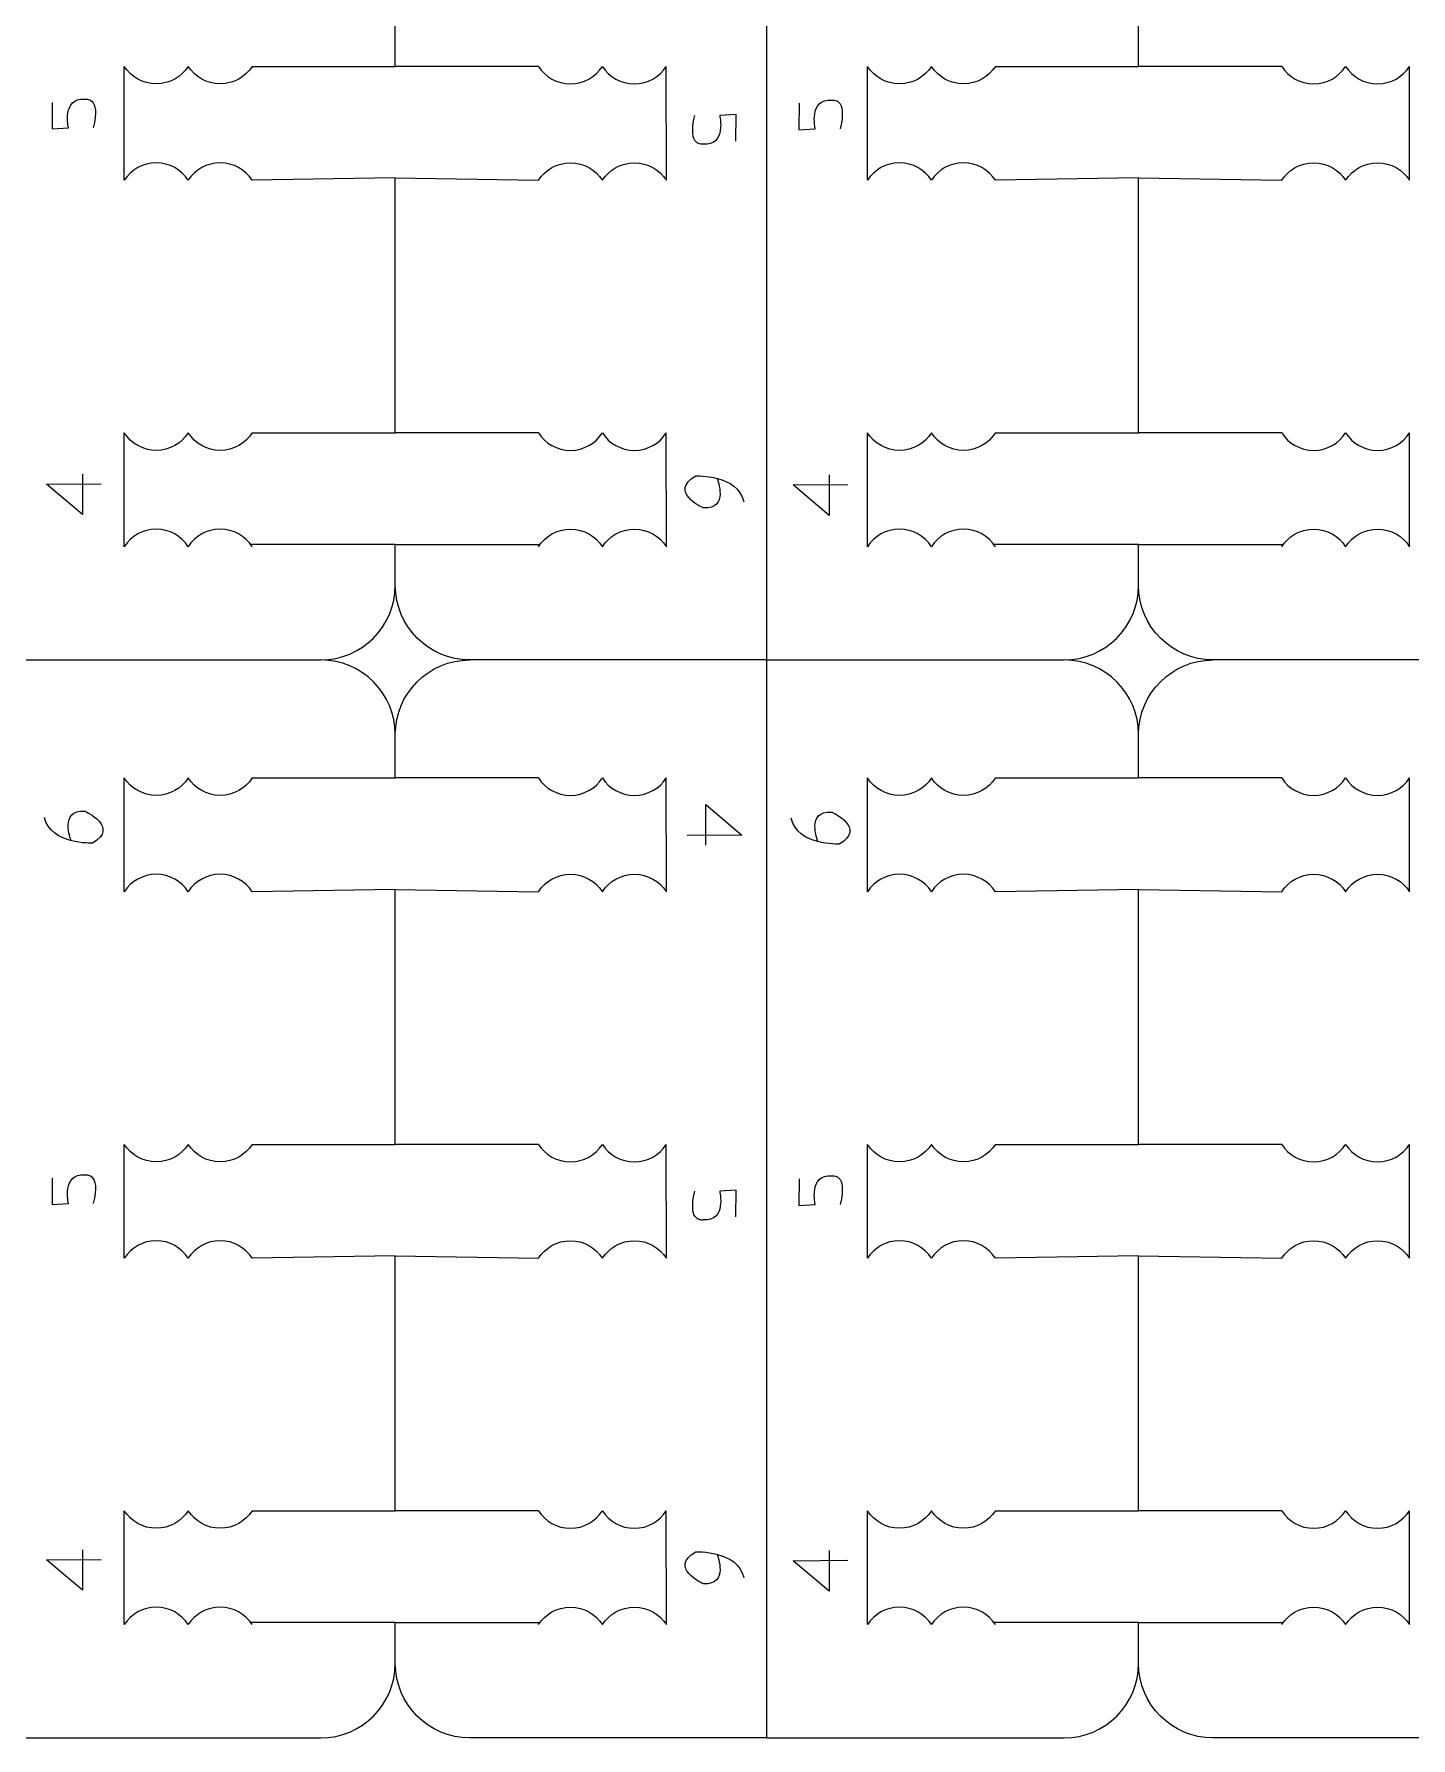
# Model space of a CAD drawing. Header units: centimetres. Extents: x -25 to 25, y -32.5 to 32.5.
# Drawn here: x -8.852 to -5.078, y 10.937 to 15.61 of the extents above; entities that cross this region are included whole.
import ezdxf

# ---------------------------------------------------------------- set-up
doc = ezdxf.new("R2010")
doc.units = ezdxf.units.CM
doc.header["$MEASUREMENT"] = 0
doc.layers.add('Capa 1', color=7, linetype='Continuous')

msp = doc.modelspace()

# ---------------------------------------------------------------- linework, layer by layer
at = {"layer": 'Capa 1', "color": 250, "lineweight": 9}
for points in [[(-6.84361, 13.89342), (-6.84361, 13.89342), (-6.84361, 16.84943), (-6.84361, 16.84943)], [(-8.60522, 15.2089), (-8.60522, 15.2089), (-8.60505, 15.521), (-8.60505, 15.521)], [(-7.46994, 15.521), (-7.46994, 15.521), (-7.86227, 15.521), (-7.86227, 15.521)], [(-7.11932, 15.2089), (-7.11932, 15.2089), (-7.11948, 15.521), (-7.11948, 15.521)], [(-6.56794, 15.2089), (-6.56794, 15.2089), (-6.56777, 15.521), (-6.56777, 15.521)], [(-5.43266, 15.521), (-5.43266, 15.521), (-5.82499, 15.521), (-5.82499, 15.521)], [(-5.08204, 15.2089), (-5.08204, 15.2089), (-5.0822, 15.521), (-5.0822, 15.521)], [(-7.86227, 15.21516), (-7.86227, 15.21516), (-7.46977, 15.2089), (-7.46977, 15.2089)], [(-5.82499, 15.21516), (-5.82499, 15.21516), (-5.43249, 15.2089), (-5.43249, 15.2089)], [(-8.60522, 14.20405), (-8.60522, 14.20405), (-8.60505, 14.51615), (-8.60505, 14.51615)], [(-7.46994, 14.51615), (-7.46994, 14.51615), (-7.86227, 14.51615), (-7.86227, 14.51615)], [(-7.11932, 14.20405), (-7.11932, 14.20405), (-7.11948, 14.51615), (-7.11948, 14.51615)], [(-6.56794, 14.20405), (-6.56794, 14.20405), (-6.56777, 14.51615), (-6.56777, 14.51615)], [(-5.43266, 14.51615), (-5.43266, 14.51615), (-5.82499, 14.51615), (-5.82499, 14.51615)], [(-5.08204, 14.20405), (-5.08204, 14.20405), (-5.0822, 14.51615), (-5.0822, 14.51615)], [(-7.86227, 14.2103), (-7.86227, 14.2103), (-7.46542, 14.2103), (-7.46542, 14.2103)], [(-5.82499, 14.2103), (-5.82499, 14.2103), (-5.42814, 14.2103), (-5.42814, 14.2103)], [(-7.86227, 13.68952), (-7.86227, 13.80167), (-7.77051, 13.89342), (-7.65837, 13.89342)], [(-6.84361, 10.93743), (-6.84361, 10.93743), (-6.84361, 13.89344), (-6.84361, 13.89344)], [(-5.82499, 13.68952), (-5.82499, 13.80167), (-5.73323, 13.89342), (-5.62109, 13.89342)], [(-8.60522, 13.25777), (-8.60522, 13.25777), (-8.60505, 13.56987), (-8.60505, 13.56987)], [(-7.46994, 13.56987), (-7.46994, 13.56987), (-7.86227, 13.56987), (-7.86227, 13.56987)], [(-7.11932, 13.25777), (-7.11932, 13.25777), (-7.11948, 13.56987), (-7.11948, 13.56987)], [(-6.56794, 13.25777), (-6.56794, 13.25777), (-6.56777, 13.56987), (-6.56777, 13.56987)], [(-5.43266, 13.56987), (-5.43266, 13.56987), (-5.82499, 13.56987), (-5.82499, 13.56987)], [(-5.08204, 13.25777), (-5.08204, 13.25777), (-5.0822, 13.56987), (-5.0822, 13.56987)], [(-7.86227, 13.26402), (-7.86227, 13.26402), (-7.46977, 13.25777), (-7.46977, 13.25777)], [(-5.82499, 13.26402), (-5.82499, 13.26402), (-5.43249, 13.25777), (-5.43249, 13.25777)], [(-8.60522, 12.25291), (-8.60522, 12.25291), (-8.60505, 12.56501), (-8.60505, 12.56501)], [(-7.46994, 12.56501), (-7.46994, 12.56501), (-7.86227, 12.56501), (-7.86227, 12.56501)], [(-7.11932, 12.25291), (-7.11932, 12.25291), (-7.11948, 12.56501), (-7.11948, 12.56501)], [(-6.56794, 12.25291), (-6.56794, 12.25291), (-6.56777, 12.56501), (-6.56777, 12.56501)], [(-5.43266, 12.56501), (-5.43266, 12.56501), (-5.82499, 12.56501), (-5.82499, 12.56501)], [(-5.08204, 12.25291), (-5.08204, 12.25291), (-5.0822, 12.56501), (-5.0822, 12.56501)], [(-7.86227, 12.25916), (-7.86227, 12.25916), (-7.46977, 12.25291), (-7.46977, 12.25291)], [(-5.82499, 12.25916), (-5.82499, 12.25916), (-5.43249, 12.25291), (-5.43249, 12.25291)], [(-8.60522, 11.24806), (-8.60522, 11.24806), (-8.60505, 11.56016), (-8.60505, 11.56016)], [(-7.46994, 11.56016), (-7.46994, 11.56016), (-7.86227, 11.56016), (-7.86227, 11.56016)], [(-7.11932, 11.24806), (-7.11932, 11.24806), (-7.11948, 11.56016), (-7.11948, 11.56016)], [(-6.56794, 11.24806), (-6.56794, 11.24806), (-6.56777, 11.56016), (-6.56777, 11.56016)], [(-5.43266, 11.56016), (-5.43266, 11.56016), (-5.82499, 11.56016), (-5.82499, 11.56016)], [(-5.08204, 11.24806), (-5.08204, 11.24806), (-5.0822, 11.56016), (-5.0822, 11.56016)], [(-7.86227, 11.25431), (-7.86227, 11.25431), (-7.46542, 11.25431), (-7.46542, 11.25431)], [(-5.82499, 11.25431), (-5.82499, 11.25431), (-5.42814, 11.25431), (-5.42814, 11.25431)]]:
    msp.add_open_spline(points, degree=3, dxfattribs=at)
for points, knots in [([(-8.2546, 15.521), (-8.2546, 15.521), (-7.86227, 15.521), (-7.86227, 15.521), (-7.86227, 15.521), (-7.86227, 15.521), (-7.86227, 16.22001), (-7.86227, 16.22001), (-7.86227, 16.22001), (-7.86227, 16.22001), (-8.25476, 16.21376), (-8.25476, 16.21376)], [0, 0, 0, 0, 0.25, 0.25, 0.25, 0.25, 0.5, 0.5, 0.5, 0.5, 1, 1, 1, 1]), ([(-6.21731, 15.521), (-6.21731, 15.521), (-5.82499, 15.521), (-5.82499, 15.521), (-5.82499, 15.521), (-5.82499, 15.521), (-5.82499, 16.22001), (-5.82499, 16.22001), (-5.82499, 16.22001), (-5.82499, 16.22001), (-6.21748, 16.21376), (-6.21748, 16.21376)], [0, 0, 0, 0, 0.25, 0.25, 0.25, 0.25, 0.5, 0.5, 0.5, 0.5, 1, 1, 1, 1]), ([(-8.42982, 15.521), (-8.44832, 15.49219), (-8.48065, 15.47309), (-8.51744, 15.47309), (-8.51744, 15.47309), (-8.55422, 15.47309), (-8.58656, 15.49219), (-8.60505, 15.521)], [0, 0, 0, 0, 0.3333333, 0.3333333, 0.3333333, 0.3333333, 1, 1, 1, 1]), ([(-8.2546, 15.521), (-8.27309, 15.49219), (-8.30542, 15.47309), (-8.34221, 15.47309), (-8.34221, 15.47309), (-8.37899, 15.47309), (-8.41133, 15.49219), (-8.42982, 15.521)], [0, 0, 0, 0, 0.3333333, 0.3333333, 0.3333333, 0.3333333, 1, 1, 1, 1]), ([(-7.46994, 15.521), (-7.45144, 15.49219), (-7.41911, 15.47309), (-7.38233, 15.47309), (-7.38233, 15.47309), (-7.34554, 15.47309), (-7.31321, 15.49219), (-7.29471, 15.521)], [0, 0, 0, 0, 0.3333333, 0.3333333, 0.3333333, 0.3333333, 1, 1, 1, 1]), ([(-7.29471, 15.521), (-7.27621, 15.49219), (-7.24388, 15.47309), (-7.2071, 15.47309), (-7.2071, 15.47309), (-7.17031, 15.47309), (-7.13798, 15.49219), (-7.11948, 15.521)], [0, 0, 0, 0, 0.3333333, 0.3333333, 0.3333333, 0.3333333, 1, 1, 1, 1]), ([(-6.39254, 15.521), (-6.41104, 15.49219), (-6.44337, 15.47309), (-6.48016, 15.47309), (-6.48016, 15.47309), (-6.51694, 15.47309), (-6.54927, 15.49219), (-6.56777, 15.521)], [0, 0, 0, 0, 0.3333333, 0.3333333, 0.3333333, 0.3333333, 1, 1, 1, 1]), ([(-6.21731, 15.521), (-6.23581, 15.49219), (-6.26814, 15.47309), (-6.30493, 15.47309), (-6.30493, 15.47309), (-6.34171, 15.47309), (-6.37405, 15.49219), (-6.39254, 15.521)], [0, 0, 0, 0, 0.3333333, 0.3333333, 0.3333333, 0.3333333, 1, 1, 1, 1]), ([(-5.43266, 15.521), (-5.41416, 15.49219), (-5.38183, 15.47309), (-5.34504, 15.47309), (-5.34504, 15.47309), (-5.30826, 15.47309), (-5.27593, 15.49219), (-5.25743, 15.521)], [0, 0, 0, 0, 0.3333333, 0.3333333, 0.3333333, 0.3333333, 1, 1, 1, 1]), ([(-5.25743, 15.521), (-5.23893, 15.49219), (-5.2066, 15.47309), (-5.16982, 15.47309), (-5.16982, 15.47309), (-5.13303, 15.47309), (-5.1007, 15.49219), (-5.0822, 15.521)], [0, 0, 0, 0, 0.3333333, 0.3333333, 0.3333333, 0.3333333, 1, 1, 1, 1]), ([(-8.42999, 15.2089), (-8.44849, 15.23772), (-8.48082, 15.25682), (-8.5176, 15.25682), (-8.5176, 15.25682), (-8.55439, 15.25682), (-8.58672, 15.23772), (-8.60522, 15.2089)], [0, 0, 0, 0, 0.3333333, 0.3333333, 0.3333333, 0.3333333, 1, 1, 1, 1]), ([(-8.25476, 15.2089), (-8.27326, 15.23772), (-8.30559, 15.25682), (-8.34238, 15.25682), (-8.34238, 15.25682), (-8.37916, 15.25682), (-8.41149, 15.23772), (-8.42999, 15.2089)], [0, 0, 0, 0, 0.3333333, 0.3333333, 0.3333333, 0.3333333, 1, 1, 1, 1]), ([(-7.46977, 15.2089), (-7.45128, 15.23772), (-7.41894, 15.25682), (-7.38216, 15.25682), (-7.38216, 15.25682), (-7.34537, 15.25682), (-7.31304, 15.23772), (-7.29454, 15.2089)], [0, 0, 0, 0, 0.3333333, 0.3333333, 0.3333333, 0.3333333, 1, 1, 1, 1]), ([(-7.29454, 15.2089), (-7.27605, 15.23772), (-7.24372, 15.25682), (-7.20693, 15.25682), (-7.20693, 15.25682), (-7.17015, 15.25682), (-7.13781, 15.23772), (-7.11932, 15.2089)], [0, 0, 0, 0, 0.3333333, 0.3333333, 0.3333333, 0.3333333, 1, 1, 1, 1]), ([(-6.39271, 15.2089), (-6.41121, 15.23772), (-6.44354, 15.25682), (-6.48032, 15.25682), (-6.48032, 15.25682), (-6.51711, 15.25682), (-6.54944, 15.23772), (-6.56794, 15.2089)], [0, 0, 0, 0, 0.3333333, 0.3333333, 0.3333333, 0.3333333, 1, 1, 1, 1]), ([(-6.21748, 15.2089), (-6.23598, 15.23772), (-6.26831, 15.25682), (-6.30509, 15.25682), (-6.30509, 15.25682), (-6.34188, 15.25682), (-6.37421, 15.23772), (-6.39271, 15.2089)], [0, 0, 0, 0, 0.3333333, 0.3333333, 0.3333333, 0.3333333, 1, 1, 1, 1]), ([(-5.43249, 15.2089), (-5.414, 15.23772), (-5.38166, 15.25682), (-5.34488, 15.25682), (-5.34488, 15.25682), (-5.30809, 15.25682), (-5.27576, 15.23772), (-5.25726, 15.2089)], [0, 0, 0, 0, 0.3333333, 0.3333333, 0.3333333, 0.3333333, 1, 1, 1, 1]), ([(-5.25726, 15.2089), (-5.23877, 15.23772), (-5.20643, 15.25682), (-5.16965, 15.25682), (-5.16965, 15.25682), (-5.13286, 15.25682), (-5.10053, 15.23772), (-5.08204, 15.2089)], [0, 0, 0, 0, 0.3333333, 0.3333333, 0.3333333, 0.3333333, 1, 1, 1, 1]), ([(-8.2546, 14.51615), (-8.2546, 14.51615), (-7.86227, 14.51615), (-7.86227, 14.51615), (-7.86227, 14.51615), (-7.86227, 14.51615), (-7.86227, 15.21516), (-7.86227, 15.21516), (-7.86227, 15.21516), (-7.86227, 15.21516), (-8.25476, 15.2089), (-8.25476, 15.2089)], [0, 0, 0, 0, 0.25, 0.25, 0.25, 0.25, 0.5, 0.5, 0.5, 0.5, 1, 1, 1, 1]), ([(-6.21731, 14.51615), (-6.21731, 14.51615), (-5.82499, 14.51615), (-5.82499, 14.51615), (-5.82499, 14.51615), (-5.82499, 14.51615), (-5.82499, 15.21516), (-5.82499, 15.21516), (-5.82499, 15.21516), (-5.82499, 15.21516), (-6.21748, 15.2089), (-6.21748, 15.2089)], [0, 0, 0, 0, 0.25, 0.25, 0.25, 0.25, 0.5, 0.5, 0.5, 0.5, 1, 1, 1, 1]), ([(-8.42982, 14.51615), (-8.44832, 14.48733), (-8.48065, 14.46823), (-8.51744, 14.46823), (-8.51744, 14.46823), (-8.55422, 14.46823), (-8.58656, 14.48733), (-8.60505, 14.51615)], [0, 0, 0, 0, 0.3333333, 0.3333333, 0.3333333, 0.3333333, 1, 1, 1, 1]), ([(-8.2546, 14.51615), (-8.27309, 14.48733), (-8.30542, 14.46823), (-8.34221, 14.46823), (-8.34221, 14.46823), (-8.37899, 14.46823), (-8.41133, 14.48733), (-8.42982, 14.51615)], [0, 0, 0, 0, 0.3333333, 0.3333333, 0.3333333, 0.3333333, 1, 1, 1, 1]), ([(-7.46994, 14.51615), (-7.45144, 14.48733), (-7.41911, 14.46823), (-7.38233, 14.46823), (-7.38233, 14.46823), (-7.34554, 14.46823), (-7.31321, 14.48733), (-7.29471, 14.51615)], [0, 0, 0, 0, 0.3333333, 0.3333333, 0.3333333, 0.3333333, 1, 1, 1, 1]), ([(-7.29471, 14.51615), (-7.27621, 14.48733), (-7.24388, 14.46823), (-7.2071, 14.46823), (-7.2071, 14.46823), (-7.17031, 14.46823), (-7.13798, 14.48733), (-7.11948, 14.51615)], [0, 0, 0, 0, 0.3333333, 0.3333333, 0.3333333, 0.3333333, 1, 1, 1, 1]), ([(-6.39254, 14.51615), (-6.41104, 14.48733), (-6.44337, 14.46823), (-6.48016, 14.46823), (-6.48016, 14.46823), (-6.51694, 14.46823), (-6.54927, 14.48733), (-6.56777, 14.51615)], [0, 0, 0, 0, 0.3333333, 0.3333333, 0.3333333, 0.3333333, 1, 1, 1, 1]), ([(-6.21731, 14.51615), (-6.23581, 14.48733), (-6.26814, 14.46823), (-6.30493, 14.46823), (-6.30493, 14.46823), (-6.34171, 14.46823), (-6.37405, 14.48733), (-6.39254, 14.51615)], [0, 0, 0, 0, 0.3333333, 0.3333333, 0.3333333, 0.3333333, 1, 1, 1, 1]), ([(-5.43266, 14.51615), (-5.41416, 14.48733), (-5.38183, 14.46823), (-5.34504, 14.46823), (-5.34504, 14.46823), (-5.30826, 14.46823), (-5.27593, 14.48733), (-5.25743, 14.51615)], [0, 0, 0, 0, 0.3333333, 0.3333333, 0.3333333, 0.3333333, 1, 1, 1, 1]), ([(-5.25743, 14.51615), (-5.23893, 14.48733), (-5.2066, 14.46823), (-5.16982, 14.46823), (-5.16982, 14.46823), (-5.13303, 14.46823), (-5.1007, 14.48733), (-5.0822, 14.51615)], [0, 0, 0, 0, 0.3333333, 0.3333333, 0.3333333, 0.3333333, 1, 1, 1, 1]), ([(-8.42999, 14.20405), (-8.44849, 14.23286), (-8.48082, 14.25196), (-8.5176, 14.25196), (-8.5176, 14.25196), (-8.55439, 14.25196), (-8.58672, 14.23286), (-8.60522, 14.20405)], [0, 0, 0, 0, 0.3333333, 0.3333333, 0.3333333, 0.3333333, 1, 1, 1, 1]), ([(-8.25476, 14.20405), (-8.27326, 14.23286), (-8.30559, 14.25196), (-8.34238, 14.25196), (-8.34238, 14.25196), (-8.37916, 14.25196), (-8.41149, 14.23286), (-8.42999, 14.20405)], [0, 0, 0, 0, 0.3333333, 0.3333333, 0.3333333, 0.3333333, 1, 1, 1, 1]), ([(-7.46977, 14.20405), (-7.45128, 14.23286), (-7.41894, 14.25196), (-7.38216, 14.25196), (-7.38216, 14.25196), (-7.34537, 14.25196), (-7.31304, 14.23286), (-7.29454, 14.20405)], [0, 0, 0, 0, 0.3333333, 0.3333333, 0.3333333, 0.3333333, 1, 1, 1, 1]), ([(-7.29454, 14.20405), (-7.27605, 14.23286), (-7.24372, 14.25196), (-7.20693, 14.25196), (-7.20693, 14.25196), (-7.17015, 14.25196), (-7.13781, 14.23286), (-7.11932, 14.20405)], [0, 0, 0, 0, 0.3333333, 0.3333333, 0.3333333, 0.3333333, 1, 1, 1, 1]), ([(-6.39271, 14.20405), (-6.41121, 14.23286), (-6.44354, 14.25196), (-6.48032, 14.25196), (-6.48032, 14.25196), (-6.51711, 14.25196), (-6.54944, 14.23286), (-6.56794, 14.20405)], [0, 0, 0, 0, 0.3333333, 0.3333333, 0.3333333, 0.3333333, 1, 1, 1, 1]), ([(-6.21748, 14.20405), (-6.23598, 14.23286), (-6.26831, 14.25196), (-6.30509, 14.25196), (-6.30509, 14.25196), (-6.34188, 14.25196), (-6.37421, 14.23286), (-6.39271, 14.20405)], [0, 0, 0, 0, 0.3333333, 0.3333333, 0.3333333, 0.3333333, 1, 1, 1, 1]), ([(-5.43249, 14.20405), (-5.414, 14.23286), (-5.38166, 14.25196), (-5.34488, 14.25196), (-5.34488, 14.25196), (-5.30809, 14.25196), (-5.27576, 14.23286), (-5.25726, 14.20405)], [0, 0, 0, 0, 0.3333333, 0.3333333, 0.3333333, 0.3333333, 1, 1, 1, 1]), ([(-5.25726, 14.20405), (-5.23877, 14.23286), (-5.20643, 14.25196), (-5.16965, 14.25196), (-5.16965, 14.25196), (-5.13286, 14.25196), (-5.10053, 14.23286), (-5.08204, 14.20405)], [0, 0, 0, 0, 0.3333333, 0.3333333, 0.3333333, 0.3333333, 1, 1, 1, 1]), ([(-8.88091, 13.89342), (-8.40879, 13.89342), (-8.06617, 13.89342), (-8.06617, 13.89342), (-8.06617, 13.89342), (-7.95402, 13.89342), (-7.86227, 13.98518), (-7.86227, 14.09732), (-7.86227, 14.09732), (-7.86227, 14.09732), (-7.86227, 14.2103), (-7.86227, 14.2103), (-7.86227, 14.2103), (-7.86227, 14.2103), (-8.25911, 14.2103), (-8.25911, 14.2103)], [0, 0, 0, 0, 0.2, 0.2, 0.2, 0.2, 0.4, 0.4, 0.4, 0.4, 0.6, 0.6, 0.6, 0.6, 1, 1, 1, 1]), ([(-6.84363, 13.89342), (-6.37151, 13.89342), (-6.02888, 13.89342), (-6.02888, 13.89342), (-6.02888, 13.89342), (-5.91674, 13.89342), (-5.82499, 13.98518), (-5.82499, 14.09732), (-5.82499, 14.09732), (-5.82499, 14.09732), (-5.82499, 14.2103), (-5.82499, 14.2103), (-5.82499, 14.2103), (-5.82499, 14.2103), (-6.22183, 14.2103), (-6.22183, 14.2103)], [0, 0, 0, 0, 0.2, 0.2, 0.2, 0.2, 0.4, 0.4, 0.4, 0.4, 0.6, 0.6, 0.6, 0.6, 1, 1, 1, 1]), ([(-6.84363, 13.89342), (-7.31575, 13.89342), (-7.65837, 13.89342), (-7.65837, 13.89342), (-7.65837, 13.89342), (-7.77051, 13.89342), (-7.86227, 13.98518), (-7.86227, 14.09732)], [0, 0, 0, 0, 0.3333333, 0.3333333, 0.3333333, 0.3333333, 1, 1, 1, 1]), ([(-4.80635, 13.89342), (-5.27846, 13.89342), (-5.62109, 13.89342), (-5.62109, 13.89342), (-5.62109, 13.89342), (-5.73323, 13.89342), (-5.82499, 13.98518), (-5.82499, 14.09732)], [0, 0, 0, 0, 0.3333333, 0.3333333, 0.3333333, 0.3333333, 1, 1, 1, 1]), ([(-8.2546, 13.56987), (-8.2546, 13.56987), (-7.86227, 13.56987), (-7.86227, 13.56987), (-7.86227, 13.56987), (-7.86227, 13.56987), (-7.86227, 13.68952), (-7.86227, 13.68952), (-7.86227, 13.68952), (-7.86227, 13.80167), (-7.95402, 13.89342), (-8.06617, 13.89342)], [0, 0, 0, 0, 0.25, 0.25, 0.25, 0.25, 0.5, 0.5, 0.5, 0.5, 1, 1, 1, 1]), ([(-6.21731, 13.56987), (-6.21731, 13.56987), (-5.82499, 13.56987), (-5.82499, 13.56987), (-5.82499, 13.56987), (-5.82499, 13.56987), (-5.82499, 13.68952), (-5.82499, 13.68952), (-5.82499, 13.68952), (-5.82499, 13.80167), (-5.91674, 13.89342), (-6.02888, 13.89342)], [0, 0, 0, 0, 0.25, 0.25, 0.25, 0.25, 0.5, 0.5, 0.5, 0.5, 1, 1, 1, 1]), ([(-8.42982, 13.56987), (-8.44832, 13.54105), (-8.48065, 13.52195), (-8.51744, 13.52195), (-8.51744, 13.52195), (-8.55422, 13.52195), (-8.58656, 13.54105), (-8.60505, 13.56987)], [0, 0, 0, 0, 0.3333333, 0.3333333, 0.3333333, 0.3333333, 1, 1, 1, 1]), ([(-8.2546, 13.56987), (-8.27309, 13.54105), (-8.30542, 13.52195), (-8.34221, 13.52195), (-8.34221, 13.52195), (-8.37899, 13.52195), (-8.41133, 13.54105), (-8.42982, 13.56987)], [0, 0, 0, 0, 0.3333333, 0.3333333, 0.3333333, 0.3333333, 1, 1, 1, 1]), ([(-7.46994, 13.56987), (-7.45144, 13.54105), (-7.41911, 13.52195), (-7.38233, 13.52195), (-7.38233, 13.52195), (-7.34554, 13.52195), (-7.31321, 13.54105), (-7.29471, 13.56987)], [0, 0, 0, 0, 0.3333333, 0.3333333, 0.3333333, 0.3333333, 1, 1, 1, 1]), ([(-7.29471, 13.56987), (-7.27621, 13.54105), (-7.24388, 13.52195), (-7.2071, 13.52195), (-7.2071, 13.52195), (-7.17031, 13.52195), (-7.13798, 13.54105), (-7.11948, 13.56987)], [0, 0, 0, 0, 0.3333333, 0.3333333, 0.3333333, 0.3333333, 1, 1, 1, 1]), ([(-6.39254, 13.56987), (-6.41104, 13.54105), (-6.44337, 13.52195), (-6.48016, 13.52195), (-6.48016, 13.52195), (-6.51694, 13.52195), (-6.54927, 13.54105), (-6.56777, 13.56987)], [0, 0, 0, 0, 0.3333333, 0.3333333, 0.3333333, 0.3333333, 1, 1, 1, 1]), ([(-6.21731, 13.56987), (-6.23581, 13.54105), (-6.26814, 13.52195), (-6.30493, 13.52195), (-6.30493, 13.52195), (-6.34171, 13.52195), (-6.37405, 13.54105), (-6.39254, 13.56987)], [0, 0, 0, 0, 0.3333333, 0.3333333, 0.3333333, 0.3333333, 1, 1, 1, 1]), ([(-5.43266, 13.56987), (-5.41416, 13.54105), (-5.38183, 13.52195), (-5.34504, 13.52195), (-5.34504, 13.52195), (-5.30826, 13.52195), (-5.27593, 13.54105), (-5.25743, 13.56987)], [0, 0, 0, 0, 0.3333333, 0.3333333, 0.3333333, 0.3333333, 1, 1, 1, 1]), ([(-5.25743, 13.56987), (-5.23893, 13.54105), (-5.2066, 13.52195), (-5.16982, 13.52195), (-5.16982, 13.52195), (-5.13303, 13.52195), (-5.1007, 13.54105), (-5.0822, 13.56987)], [0, 0, 0, 0, 0.3333333, 0.3333333, 0.3333333, 0.3333333, 1, 1, 1, 1]), ([(-8.42999, 13.25777), (-8.44849, 13.28659), (-8.48082, 13.30569), (-8.5176, 13.30569), (-8.5176, 13.30569), (-8.55439, 13.30569), (-8.58672, 13.28659), (-8.60522, 13.25777)], [0, 0, 0, 0, 0.3333333, 0.3333333, 0.3333333, 0.3333333, 1, 1, 1, 1]), ([(-8.25476, 13.25777), (-8.27326, 13.28659), (-8.30559, 13.30569), (-8.34238, 13.30569), (-8.34238, 13.30569), (-8.37916, 13.30569), (-8.41149, 13.28659), (-8.42999, 13.25777)], [0, 0, 0, 0, 0.3333333, 0.3333333, 0.3333333, 0.3333333, 1, 1, 1, 1]), ([(-7.46977, 13.25777), (-7.45128, 13.28659), (-7.41894, 13.30569), (-7.38216, 13.30569), (-7.38216, 13.30569), (-7.34537, 13.30569), (-7.31304, 13.28659), (-7.29454, 13.25777)], [0, 0, 0, 0, 0.3333333, 0.3333333, 0.3333333, 0.3333333, 1, 1, 1, 1]), ([(-7.29454, 13.25777), (-7.27605, 13.28659), (-7.24372, 13.30569), (-7.20693, 13.30569), (-7.20693, 13.30569), (-7.17015, 13.30569), (-7.13781, 13.28659), (-7.11932, 13.25777)], [0, 0, 0, 0, 0.3333333, 0.3333333, 0.3333333, 0.3333333, 1, 1, 1, 1]), ([(-6.39271, 13.25777), (-6.41121, 13.28659), (-6.44354, 13.30569), (-6.48032, 13.30569), (-6.48032, 13.30569), (-6.51711, 13.30569), (-6.54944, 13.28659), (-6.56794, 13.25777)], [0, 0, 0, 0, 0.3333333, 0.3333333, 0.3333333, 0.3333333, 1, 1, 1, 1]), ([(-6.21748, 13.25777), (-6.23598, 13.28659), (-6.26831, 13.30569), (-6.30509, 13.30569), (-6.30509, 13.30569), (-6.34188, 13.30569), (-6.37421, 13.28659), (-6.39271, 13.25777)], [0, 0, 0, 0, 0.3333333, 0.3333333, 0.3333333, 0.3333333, 1, 1, 1, 1]), ([(-5.43249, 13.25777), (-5.414, 13.28659), (-5.38166, 13.30569), (-5.34488, 13.30569), (-5.34488, 13.30569), (-5.30809, 13.30569), (-5.27576, 13.28659), (-5.25726, 13.25777)], [0, 0, 0, 0, 0.3333333, 0.3333333, 0.3333333, 0.3333333, 1, 1, 1, 1]), ([(-5.25726, 13.25777), (-5.23877, 13.28659), (-5.20643, 13.30569), (-5.16965, 13.30569), (-5.16965, 13.30569), (-5.13286, 13.30569), (-5.10053, 13.28659), (-5.08204, 13.25777)], [0, 0, 0, 0, 0.3333333, 0.3333333, 0.3333333, 0.3333333, 1, 1, 1, 1]), ([(-8.2546, 12.56501), (-8.2546, 12.56501), (-7.86227, 12.56501), (-7.86227, 12.56501), (-7.86227, 12.56501), (-7.86227, 12.56501), (-7.86227, 13.26402), (-7.86227, 13.26402), (-7.86227, 13.26402), (-7.86227, 13.26402), (-8.25476, 13.25777), (-8.25476, 13.25777)], [0, 0, 0, 0, 0.25, 0.25, 0.25, 0.25, 0.5, 0.5, 0.5, 0.5, 1, 1, 1, 1]), ([(-6.21731, 12.56501), (-6.21731, 12.56501), (-5.82499, 12.56501), (-5.82499, 12.56501), (-5.82499, 12.56501), (-5.82499, 12.56501), (-5.82499, 13.26402), (-5.82499, 13.26402), (-5.82499, 13.26402), (-5.82499, 13.26402), (-6.21748, 13.25777), (-6.21748, 13.25777)], [0, 0, 0, 0, 0.25, 0.25, 0.25, 0.25, 0.5, 0.5, 0.5, 0.5, 1, 1, 1, 1]), ([(-8.42982, 12.56501), (-8.44832, 12.5362), (-8.48065, 12.5171), (-8.51744, 12.5171), (-8.51744, 12.5171), (-8.55422, 12.5171), (-8.58656, 12.5362), (-8.60505, 12.56501)], [0, 0, 0, 0, 0.3333333, 0.3333333, 0.3333333, 0.3333333, 1, 1, 1, 1]), ([(-8.2546, 12.56501), (-8.27309, 12.5362), (-8.30542, 12.5171), (-8.34221, 12.5171), (-8.34221, 12.5171), (-8.37899, 12.5171), (-8.41133, 12.5362), (-8.42982, 12.56501)], [0, 0, 0, 0, 0.3333333, 0.3333333, 0.3333333, 0.3333333, 1, 1, 1, 1]), ([(-7.46994, 12.56501), (-7.45144, 12.5362), (-7.41911, 12.5171), (-7.38233, 12.5171), (-7.38233, 12.5171), (-7.34554, 12.5171), (-7.31321, 12.5362), (-7.29471, 12.56501)], [0, 0, 0, 0, 0.3333333, 0.3333333, 0.3333333, 0.3333333, 1, 1, 1, 1]), ([(-7.29471, 12.56501), (-7.27621, 12.5362), (-7.24388, 12.5171), (-7.2071, 12.5171), (-7.2071, 12.5171), (-7.17031, 12.5171), (-7.13798, 12.5362), (-7.11948, 12.56501)], [0, 0, 0, 0, 0.3333333, 0.3333333, 0.3333333, 0.3333333, 1, 1, 1, 1]), ([(-6.39254, 12.56501), (-6.41104, 12.5362), (-6.44337, 12.5171), (-6.48016, 12.5171), (-6.48016, 12.5171), (-6.51694, 12.5171), (-6.54927, 12.5362), (-6.56777, 12.56501)], [0, 0, 0, 0, 0.3333333, 0.3333333, 0.3333333, 0.3333333, 1, 1, 1, 1]), ([(-6.21731, 12.56501), (-6.23581, 12.5362), (-6.26814, 12.5171), (-6.30493, 12.5171), (-6.30493, 12.5171), (-6.34171, 12.5171), (-6.37405, 12.5362), (-6.39254, 12.56501)], [0, 0, 0, 0, 0.3333333, 0.3333333, 0.3333333, 0.3333333, 1, 1, 1, 1]), ([(-5.43266, 12.56501), (-5.41416, 12.5362), (-5.38183, 12.5171), (-5.34504, 12.5171), (-5.34504, 12.5171), (-5.30826, 12.5171), (-5.27593, 12.5362), (-5.25743, 12.56501)], [0, 0, 0, 0, 0.3333333, 0.3333333, 0.3333333, 0.3333333, 1, 1, 1, 1]), ([(-5.25743, 12.56501), (-5.23893, 12.5362), (-5.2066, 12.5171), (-5.16982, 12.5171), (-5.16982, 12.5171), (-5.13303, 12.5171), (-5.1007, 12.5362), (-5.0822, 12.56501)], [0, 0, 0, 0, 0.3333333, 0.3333333, 0.3333333, 0.3333333, 1, 1, 1, 1]), ([(-8.42999, 12.25291), (-8.44849, 12.28173), (-8.48082, 12.30083), (-8.5176, 12.30083), (-8.5176, 12.30083), (-8.55439, 12.30083), (-8.58672, 12.28173), (-8.60522, 12.25291)], [0, 0, 0, 0, 0.3333333, 0.3333333, 0.3333333, 0.3333333, 1, 1, 1, 1]), ([(-8.25476, 12.25291), (-8.27326, 12.28173), (-8.30559, 12.30083), (-8.34238, 12.30083), (-8.34238, 12.30083), (-8.37916, 12.30083), (-8.41149, 12.28173), (-8.42999, 12.25291)], [0, 0, 0, 0, 0.3333333, 0.3333333, 0.3333333, 0.3333333, 1, 1, 1, 1]), ([(-7.46977, 12.25291), (-7.45128, 12.28173), (-7.41894, 12.30083), (-7.38216, 12.30083), (-7.38216, 12.30083), (-7.34537, 12.30083), (-7.31304, 12.28173), (-7.29454, 12.25291)], [0, 0, 0, 0, 0.3333333, 0.3333333, 0.3333333, 0.3333333, 1, 1, 1, 1]), ([(-7.29454, 12.25291), (-7.27605, 12.28173), (-7.24372, 12.30083), (-7.20693, 12.30083), (-7.20693, 12.30083), (-7.17015, 12.30083), (-7.13781, 12.28173), (-7.11932, 12.25291)], [0, 0, 0, 0, 0.3333333, 0.3333333, 0.3333333, 0.3333333, 1, 1, 1, 1]), ([(-6.39271, 12.25291), (-6.41121, 12.28173), (-6.44354, 12.30083), (-6.48032, 12.30083), (-6.48032, 12.30083), (-6.51711, 12.30083), (-6.54944, 12.28173), (-6.56794, 12.25291)], [0, 0, 0, 0, 0.3333333, 0.3333333, 0.3333333, 0.3333333, 1, 1, 1, 1]), ([(-6.21748, 12.25291), (-6.23598, 12.28173), (-6.26831, 12.30083), (-6.30509, 12.30083), (-6.30509, 12.30083), (-6.34188, 12.30083), (-6.37421, 12.28173), (-6.39271, 12.25291)], [0, 0, 0, 0, 0.3333333, 0.3333333, 0.3333333, 0.3333333, 1, 1, 1, 1]), ([(-5.43249, 12.25291), (-5.414, 12.28173), (-5.38166, 12.30083), (-5.34488, 12.30083), (-5.34488, 12.30083), (-5.30809, 12.30083), (-5.27576, 12.28173), (-5.25726, 12.25291)], [0, 0, 0, 0, 0.3333333, 0.3333333, 0.3333333, 0.3333333, 1, 1, 1, 1]), ([(-5.25726, 12.25291), (-5.23877, 12.28173), (-5.20643, 12.30083), (-5.16965, 12.30083), (-5.16965, 12.30083), (-5.13286, 12.30083), (-5.10053, 12.28173), (-5.08204, 12.25291)], [0, 0, 0, 0, 0.3333333, 0.3333333, 0.3333333, 0.3333333, 1, 1, 1, 1]), ([(-8.2546, 11.56016), (-8.2546, 11.56016), (-7.86227, 11.56016), (-7.86227, 11.56016), (-7.86227, 11.56016), (-7.86227, 11.56016), (-7.86227, 12.25916), (-7.86227, 12.25916), (-7.86227, 12.25916), (-7.86227, 12.25916), (-8.25476, 12.25291), (-8.25476, 12.25291)], [0, 0, 0, 0, 0.25, 0.25, 0.25, 0.25, 0.5, 0.5, 0.5, 0.5, 1, 1, 1, 1]), ([(-6.21731, 11.56016), (-6.21731, 11.56016), (-5.82499, 11.56016), (-5.82499, 11.56016), (-5.82499, 11.56016), (-5.82499, 11.56016), (-5.82499, 12.25916), (-5.82499, 12.25916), (-5.82499, 12.25916), (-5.82499, 12.25916), (-6.21748, 12.25291), (-6.21748, 12.25291)], [0, 0, 0, 0, 0.25, 0.25, 0.25, 0.25, 0.5, 0.5, 0.5, 0.5, 1, 1, 1, 1]), ([(-8.42982, 11.56016), (-8.44832, 11.53134), (-8.48065, 11.51224), (-8.51744, 11.51224), (-8.51744, 11.51224), (-8.55422, 11.51224), (-8.58656, 11.53134), (-8.60505, 11.56016)], [0, 0, 0, 0, 0.3333333, 0.3333333, 0.3333333, 0.3333333, 1, 1, 1, 1]), ([(-8.2546, 11.56016), (-8.27309, 11.53134), (-8.30542, 11.51224), (-8.34221, 11.51224), (-8.34221, 11.51224), (-8.37899, 11.51224), (-8.41133, 11.53134), (-8.42982, 11.56016)], [0, 0, 0, 0, 0.3333333, 0.3333333, 0.3333333, 0.3333333, 1, 1, 1, 1]), ([(-7.46994, 11.56016), (-7.45144, 11.53134), (-7.41911, 11.51224), (-7.38233, 11.51224), (-7.38233, 11.51224), (-7.34554, 11.51224), (-7.31321, 11.53134), (-7.29471, 11.56016)], [0, 0, 0, 0, 0.3333333, 0.3333333, 0.3333333, 0.3333333, 1, 1, 1, 1]), ([(-7.29471, 11.56016), (-7.27621, 11.53134), (-7.24388, 11.51224), (-7.2071, 11.51224), (-7.2071, 11.51224), (-7.17031, 11.51224), (-7.13798, 11.53134), (-7.11948, 11.56016)], [0, 0, 0, 0, 0.3333333, 0.3333333, 0.3333333, 0.3333333, 1, 1, 1, 1]), ([(-6.39254, 11.56016), (-6.41104, 11.53134), (-6.44337, 11.51224), (-6.48016, 11.51224), (-6.48016, 11.51224), (-6.51694, 11.51224), (-6.54927, 11.53134), (-6.56777, 11.56016)], [0, 0, 0, 0, 0.3333333, 0.3333333, 0.3333333, 0.3333333, 1, 1, 1, 1]), ([(-6.21731, 11.56016), (-6.23581, 11.53134), (-6.26814, 11.51224), (-6.30493, 11.51224), (-6.30493, 11.51224), (-6.34171, 11.51224), (-6.37405, 11.53134), (-6.39254, 11.56016)], [0, 0, 0, 0, 0.3333333, 0.3333333, 0.3333333, 0.3333333, 1, 1, 1, 1]), ([(-5.43266, 11.56016), (-5.41416, 11.53134), (-5.38183, 11.51224), (-5.34504, 11.51224), (-5.34504, 11.51224), (-5.30826, 11.51224), (-5.27593, 11.53134), (-5.25743, 11.56016)], [0, 0, 0, 0, 0.3333333, 0.3333333, 0.3333333, 0.3333333, 1, 1, 1, 1]), ([(-5.25743, 11.56016), (-5.23893, 11.53134), (-5.2066, 11.51224), (-5.16982, 11.51224), (-5.16982, 11.51224), (-5.13303, 11.51224), (-5.1007, 11.53134), (-5.0822, 11.56016)], [0, 0, 0, 0, 0.3333333, 0.3333333, 0.3333333, 0.3333333, 1, 1, 1, 1]), ([(-8.42999, 11.24806), (-8.44849, 11.27687), (-8.48082, 11.29597), (-8.5176, 11.29597), (-8.5176, 11.29597), (-8.55439, 11.29597), (-8.58672, 11.27687), (-8.60522, 11.24806)], [0, 0, 0, 0, 0.3333333, 0.3333333, 0.3333333, 0.3333333, 1, 1, 1, 1]), ([(-8.25476, 11.24806), (-8.27326, 11.27687), (-8.30559, 11.29597), (-8.34238, 11.29597), (-8.34238, 11.29597), (-8.37916, 11.29597), (-8.41149, 11.27687), (-8.42999, 11.24806)], [0, 0, 0, 0, 0.3333333, 0.3333333, 0.3333333, 0.3333333, 1, 1, 1, 1]), ([(-7.46977, 11.24806), (-7.45128, 11.27687), (-7.41894, 11.29597), (-7.38216, 11.29597), (-7.38216, 11.29597), (-7.34537, 11.29597), (-7.31304, 11.27687), (-7.29454, 11.24806)], [0, 0, 0, 0, 0.3333333, 0.3333333, 0.3333333, 0.3333333, 1, 1, 1, 1]), ([(-7.29454, 11.24806), (-7.27605, 11.27687), (-7.24372, 11.29597), (-7.20693, 11.29597), (-7.20693, 11.29597), (-7.17015, 11.29597), (-7.13781, 11.27687), (-7.11932, 11.24806)], [0, 0, 0, 0, 0.3333333, 0.3333333, 0.3333333, 0.3333333, 1, 1, 1, 1]), ([(-6.39271, 11.24806), (-6.41121, 11.27687), (-6.44354, 11.29597), (-6.48032, 11.29597), (-6.48032, 11.29597), (-6.51711, 11.29597), (-6.54944, 11.27687), (-6.56794, 11.24806)], [0, 0, 0, 0, 0.3333333, 0.3333333, 0.3333333, 0.3333333, 1, 1, 1, 1]), ([(-6.21748, 11.24806), (-6.23598, 11.27687), (-6.26831, 11.29597), (-6.30509, 11.29597), (-6.30509, 11.29597), (-6.34188, 11.29597), (-6.37421, 11.27687), (-6.39271, 11.24806)], [0, 0, 0, 0, 0.3333333, 0.3333333, 0.3333333, 0.3333333, 1, 1, 1, 1]), ([(-5.43249, 11.24806), (-5.414, 11.27687), (-5.38166, 11.29597), (-5.34488, 11.29597), (-5.34488, 11.29597), (-5.30809, 11.29597), (-5.27576, 11.27687), (-5.25726, 11.24806)], [0, 0, 0, 0, 0.3333333, 0.3333333, 0.3333333, 0.3333333, 1, 1, 1, 1]), ([(-5.25726, 11.24806), (-5.23877, 11.27687), (-5.20643, 11.29597), (-5.16965, 11.29597), (-5.16965, 11.29597), (-5.13286, 11.29597), (-5.10053, 11.27687), (-5.08204, 11.24806)], [0, 0, 0, 0, 0.3333333, 0.3333333, 0.3333333, 0.3333333, 1, 1, 1, 1]), ([(-8.88091, 10.93743), (-8.40879, 10.93743), (-8.06617, 10.93743), (-8.06617, 10.93743), (-8.06617, 10.93743), (-7.95402, 10.93743), (-7.86227, 11.02919), (-7.86227, 11.14133), (-7.86227, 11.14133), (-7.86227, 11.14133), (-7.86227, 11.25431), (-7.86227, 11.25431), (-7.86227, 11.25431), (-7.86227, 11.25431), (-8.25911, 11.25431), (-8.25911, 11.25431)], [0, 0, 0, 0, 0.2, 0.2, 0.2, 0.2, 0.4, 0.4, 0.4, 0.4, 0.6, 0.6, 0.6, 0.6, 1, 1, 1, 1]), ([(-6.84363, 10.93743), (-6.37151, 10.93743), (-6.02888, 10.93743), (-6.02888, 10.93743), (-6.02888, 10.93743), (-5.91674, 10.93743), (-5.82499, 11.02919), (-5.82499, 11.14133), (-5.82499, 11.14133), (-5.82499, 11.14133), (-5.82499, 11.25431), (-5.82499, 11.25431), (-5.82499, 11.25431), (-5.82499, 11.25431), (-6.22183, 11.25431), (-6.22183, 11.25431)], [0, 0, 0, 0, 0.2, 0.2, 0.2, 0.2, 0.4, 0.4, 0.4, 0.4, 0.6, 0.6, 0.6, 0.6, 1, 1, 1, 1]), ([(-6.84363, 10.93743), (-7.31575, 10.93743), (-7.65837, 10.93743), (-7.65837, 10.93743), (-7.65837, 10.93743), (-7.77051, 10.93743), (-7.86227, 11.02919), (-7.86227, 11.14133)], [0, 0, 0, 0, 0.3333333, 0.3333333, 0.3333333, 0.3333333, 1, 1, 1, 1]), ([(-4.80635, 10.93743), (-5.27846, 10.93743), (-5.62109, 10.93743), (-5.62109, 10.93743), (-5.62109, 10.93743), (-5.73323, 10.93743), (-5.82499, 11.02919), (-5.82499, 11.14133)], [0, 0, 0, 0, 0.3333333, 0.3333333, 0.3333333, 0.3333333, 1, 1, 1, 1])]:
    msp.add_open_spline(points, degree=3, knots=knots, dxfattribs=at)
at = {"layer": 'Capa 1', "color": 240, "lineweight": 9}
for points, knots in [([(-8.80278, 15.42249), (-8.80278, 15.42249), (-8.80322, 15.34963), (-8.80322, 15.34963), (-8.80322, 15.34963), (-8.80322, 15.34963), (-8.75831, 15.35225), (-8.75831, 15.35225)], [0, 0, 0, 0, 0.3333333, 0.3333333, 0.3333333, 0.3333333, 1, 1, 1, 1]), ([(-8.75831, 15.35225), (-8.75831, 15.35225), (-8.77748, 15.43596), (-8.71277, 15.43103), (-8.71277, 15.43103), (-8.71277, 15.43103), (-8.66841, 15.43988), (-8.69009, 15.35225)], [0, 0, 0, 0, 0.3333333, 0.3333333, 0.3333333, 0.3333333, 1, 1, 1, 1]), ([(-6.75563, 15.41993), (-6.75563, 15.41993), (-6.75607, 15.34707), (-6.75607, 15.34707), (-6.75607, 15.34707), (-6.75607, 15.34707), (-6.71116, 15.34969), (-6.71116, 15.34969)], [0, 0, 0, 0, 0.3333333, 0.3333333, 0.3333333, 0.3333333, 1, 1, 1, 1]), ([(-6.71116, 15.34969), (-6.71116, 15.34969), (-6.73032, 15.4334), (-6.66562, 15.42847), (-6.66562, 15.42847), (-6.66562, 15.42847), (-6.62126, 15.43732), (-6.64293, 15.34969)], [0, 0, 0, 0, 0.3333333, 0.3333333, 0.3333333, 0.3333333, 1, 1, 1, 1]), ([(-6.97296, 15.38671), (-6.97296, 15.38671), (-6.9538, 15.303), (-7.0185, 15.30792), (-7.0185, 15.30792), (-7.0185, 15.30792), (-7.06286, 15.29907), (-7.04119, 15.38671)], [0, 0, 0, 0, 0.3333333, 0.3333333, 0.3333333, 0.3333333, 1, 1, 1, 1]), ([(-6.92849, 15.31647), (-6.92849, 15.31647), (-6.92806, 15.38933), (-6.92806, 15.38933), (-6.92806, 15.38933), (-6.92806, 15.38933), (-6.97296, 15.38671), (-6.97296, 15.38671)], [0, 0, 0, 0, 0.3333333, 0.3333333, 0.3333333, 0.3333333, 1, 1, 1, 1]), ([(-8.72004, 14.40332), (-8.72004, 14.40332), (-8.72004, 14.29207), (-8.72004, 14.29207), (-8.72004, 14.29207), (-8.72004, 14.29207), (-8.8185, 14.37575), (-8.8185, 14.37575), (-8.8185, 14.37575), (-8.8185, 14.37575), (-8.66883, 14.37671), (-8.66883, 14.37671)], [0, 0, 0, 0, 0.25, 0.25, 0.25, 0.25, 0.5, 0.5, 0.5, 0.5, 1, 1, 1, 1]), ([(-6.97955, 14.38907), (-6.97955, 14.38907), (-6.94725, 14.30636), (-7.01788, 14.3103), (-7.01788, 14.3103), (-7.01788, 14.3103), (-7.11487, 14.35426), (-7.03865, 14.39828), (-7.03865, 14.39828), (-7.03865, 14.39828), (-6.9231, 14.40221), (-6.90736, 14.32741)], [0, 0, 0, 0, 0.25, 0.25, 0.25, 0.25, 0.5, 0.5, 0.5, 0.5, 1, 1, 1, 1]), ([(-6.67289, 14.40076), (-6.67289, 14.40076), (-6.67289, 14.28951), (-6.67289, 14.28951), (-6.67289, 14.28951), (-6.67289, 14.28951), (-6.77135, 14.37319), (-6.77135, 14.37319), (-6.77135, 14.37319), (-6.77135, 14.37319), (-6.62167, 14.37415), (-6.62167, 14.37415)], [0, 0, 0, 0, 0.25, 0.25, 0.25, 0.25, 0.5, 0.5, 0.5, 0.5, 1, 1, 1, 1]), ([(-8.75172, 13.40018), (-8.75172, 13.40018), (-8.78402, 13.48289), (-8.7134, 13.47895), (-8.7134, 13.47895), (-8.7134, 13.47895), (-8.61641, 13.43499), (-8.69263, 13.39097), (-8.69263, 13.39097), (-8.69263, 13.39097), (-8.80818, 13.38704), (-8.82392, 13.46184)], [0, 0, 0, 0, 0.25, 0.25, 0.25, 0.25, 0.5, 0.5, 0.5, 0.5, 1, 1, 1, 1]), ([(-7.01123, 13.38544), (-7.01123, 13.38544), (-7.01123, 13.49669), (-7.01123, 13.49669), (-7.01123, 13.49669), (-7.01123, 13.49669), (-6.91277, 13.41301), (-6.91277, 13.41301), (-6.91277, 13.41301), (-6.91277, 13.41301), (-7.06245, 13.41205), (-7.06245, 13.41205)], [0, 0, 0, 0, 0.25, 0.25, 0.25, 0.25, 0.5, 0.5, 0.5, 0.5, 1, 1, 1, 1]), ([(-6.70457, 13.39762), (-6.70457, 13.39762), (-6.73687, 13.48033), (-6.66625, 13.47639), (-6.66625, 13.47639), (-6.66625, 13.47639), (-6.56925, 13.43243), (-6.64547, 13.38841), (-6.64547, 13.38841), (-6.64547, 13.38841), (-6.76103, 13.38448), (-6.77677, 13.45928)], [0, 0, 0, 0, 0.25, 0.25, 0.25, 0.25, 0.5, 0.5, 0.5, 0.5, 1, 1, 1, 1]), ([(-8.75831, 12.40254), (-8.75831, 12.40254), (-8.77748, 12.48625), (-8.71277, 12.48133), (-8.71277, 12.48133), (-8.71277, 12.48133), (-8.66841, 12.49018), (-8.69009, 12.40254)], [0, 0, 0, 0, 0.3333333, 0.3333333, 0.3333333, 0.3333333, 1, 1, 1, 1]), ([(-6.71116, 12.39998), (-6.71116, 12.39998), (-6.73032, 12.48369), (-6.66562, 12.47877), (-6.66562, 12.47877), (-6.66562, 12.47877), (-6.62126, 12.48762), (-6.64293, 12.39998)], [0, 0, 0, 0, 0.3333333, 0.3333333, 0.3333333, 0.3333333, 1, 1, 1, 1]), ([(-8.80278, 12.47278), (-8.80278, 12.47278), (-8.80322, 12.39992), (-8.80322, 12.39992), (-8.80322, 12.39992), (-8.80322, 12.39992), (-8.75831, 12.40254), (-8.75831, 12.40254)], [0, 0, 0, 0, 0.3333333, 0.3333333, 0.3333333, 0.3333333, 1, 1, 1, 1]), ([(-6.97296, 12.43651), (-6.97296, 12.43651), (-6.9538, 12.3528), (-7.0185, 12.35773), (-7.0185, 12.35773), (-7.0185, 12.35773), (-7.06286, 12.34888), (-7.04119, 12.43651)], [0, 0, 0, 0, 0.3333333, 0.3333333, 0.3333333, 0.3333333, 1, 1, 1, 1]), ([(-6.92849, 12.36627), (-6.92849, 12.36627), (-6.92806, 12.43913), (-6.92806, 12.43913), (-6.92806, 12.43913), (-6.92806, 12.43913), (-6.97296, 12.43651), (-6.97296, 12.43651)], [0, 0, 0, 0, 0.3333333, 0.3333333, 0.3333333, 0.3333333, 1, 1, 1, 1]), ([(-6.75563, 12.47022), (-6.75563, 12.47022), (-6.75607, 12.39736), (-6.75607, 12.39736), (-6.75607, 12.39736), (-6.75607, 12.39736), (-6.71116, 12.39998), (-6.71116, 12.39998)], [0, 0, 0, 0, 0.3333333, 0.3333333, 0.3333333, 0.3333333, 1, 1, 1, 1]), ([(-8.72004, 11.45361), (-8.72004, 11.45361), (-8.72004, 11.34236), (-8.72004, 11.34236), (-8.72004, 11.34236), (-8.72004, 11.34236), (-8.8185, 11.42604), (-8.8185, 11.42604), (-8.8185, 11.42604), (-8.8185, 11.42604), (-8.66883, 11.427), (-8.66883, 11.427)], [0, 0, 0, 0, 0.25, 0.25, 0.25, 0.25, 0.5, 0.5, 0.5, 0.5, 1, 1, 1, 1]), ([(-6.97955, 11.43887), (-6.97955, 11.43887), (-6.94725, 11.35616), (-7.01788, 11.3601), (-7.01788, 11.3601), (-7.01788, 11.3601), (-7.11487, 11.40406), (-7.03865, 11.44808), (-7.03865, 11.44808), (-7.03865, 11.44808), (-6.9231, 11.45202), (-6.90736, 11.37721)], [0, 0, 0, 0, 0.25, 0.25, 0.25, 0.25, 0.5, 0.5, 0.5, 0.5, 1, 1, 1, 1]), ([(-6.67289, 11.45105), (-6.67289, 11.45105), (-6.67289, 11.33981), (-6.67289, 11.33981), (-6.67289, 11.33981), (-6.67289, 11.33981), (-6.77135, 11.42348), (-6.77135, 11.42348), (-6.77135, 11.42348), (-6.77135, 11.42348), (-6.62167, 11.42445), (-6.62167, 11.42445)], [0, 0, 0, 0, 0.25, 0.25, 0.25, 0.25, 0.5, 0.5, 0.5, 0.5, 1, 1, 1, 1])]:
    msp.add_open_spline(points, degree=3, knots=knots, dxfattribs=at)

doc.saveas('drawing.dxf')
